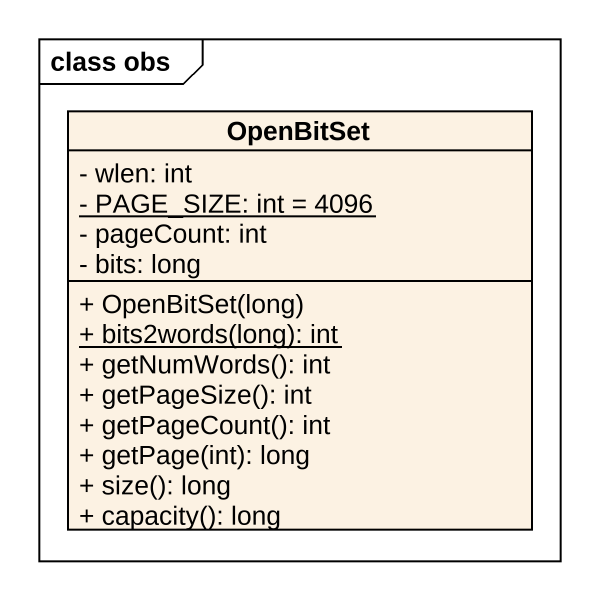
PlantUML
@startuml
mainframe class obs
hide circle
hide empty members
skinparam classAttributeIconSize 0
class OpenBitSet {
  - wlen: int
  {static} - PAGE_SIZE: int = 4096
  - pageCount: int
  - bits: long
  + OpenBitSet(long)
  {static} + bits2words(long): int
  + getNumWords(): int
  + getPageSize(): int
  + getPageCount(): int
  + getPage(int): long
  + size(): long
  + capacity(): long
}
@enduml
